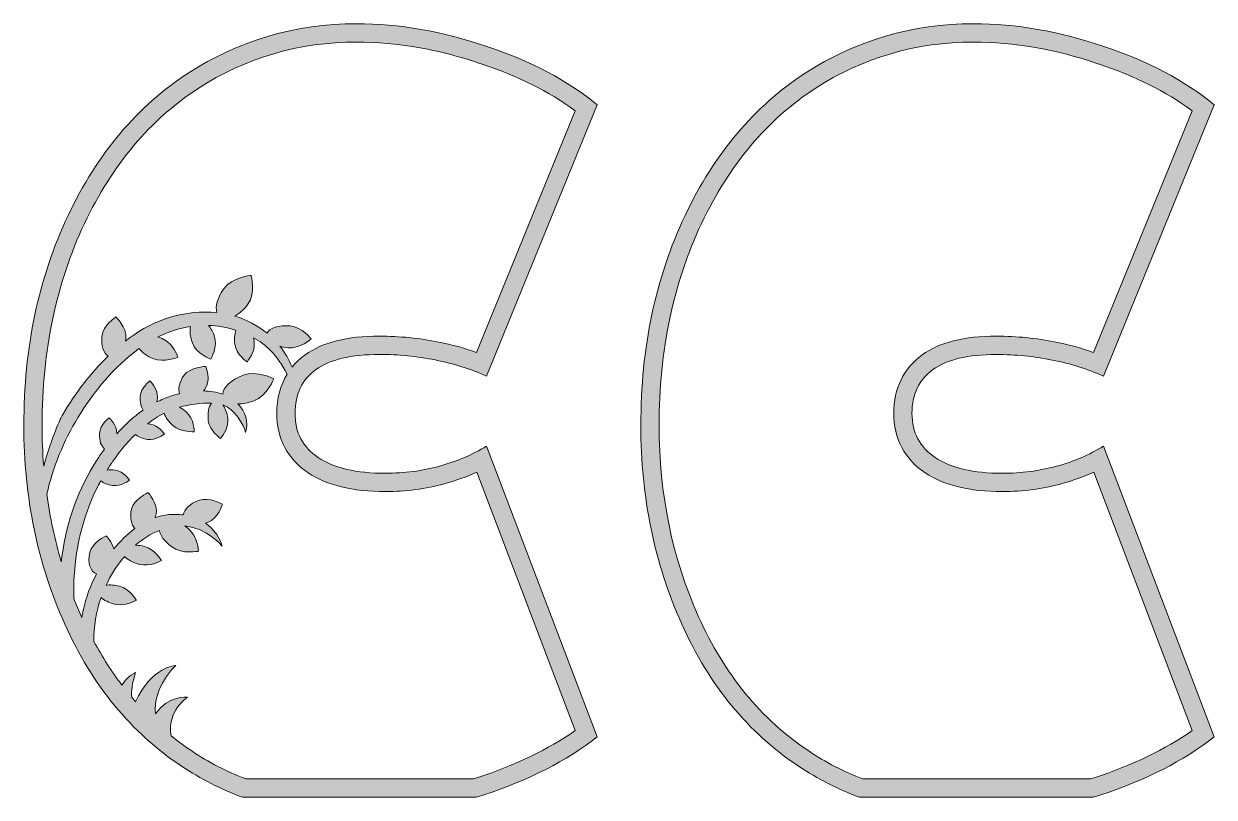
# Model space of a CAD drawing. Header units: millimetres. Extents: x 17 to 633, y 42 to 340.
# Drawn here: x 120.7 to 316.1, y 42.2 to 169.2 of the extents above; entities that cross this region are included whole.
import ezdxf

# ---------------------------------------------------------------- set-up
doc = ezdxf.new("R2010")
doc.units = ezdxf.units.MM
doc.header["$MEASUREMENT"] = 0
doc.layers.add('Layer 1', color=7, linetype='Continuous')

# ---------------------------------------------------------------- blocks, each defined once
blk = doc.blocks.new('block 5')
at = {"layer": 'Layer 1'}
h = blk.add_hatch(color=2, dxfattribs=at)
h.dxf.hatch_style = 2
edge = h.paths.add_edge_path()
edge.add_spline(control_points=[(276.62, 169.2), (266.59, 169.2), (257.38, 166.5), (248.99, 161.1), (240.68, 155.69), (234.1, 147.9), (229.26, 137.71), (224.42, 127.51), (222, 116.03), (222, 103.24), (222, 91.45), (224.25, 80.57), (228.74, 70.59), (233.24, 60.56), (239.62, 52.8), (247.89, 47.29), (251.04, 45.19), (254.38, 43.49), (257.91, 42.19), (257.91, 42.19), (296.27, 42.19), (296.27, 42.19), (296.68, 42.32), (297.09, 42.44), (297.5, 42.57), (304.87, 45), (311.08, 48.16), (316.13, 52.08), (316.13, 52.08), (297.95, 99.85), (297.95, 99.85), (295.63, 98.41), (293.07, 97.31), (290.24, 96.54), (287.41, 95.77), (284.46, 95.39), (281.37, 95.39), (276.57, 95.39), (272.9, 96.24), (270.35, 97.95), (267.8, 99.66), (266.52, 102.08), (266.52, 105.22), (266.52, 108.36), (267.67, 110.76), (269.96, 112.41), (272.25, 114.07), (275.73, 114.89), (280.4, 114.89), (283.49, 114.89), (286.54, 114.59), (289.56, 113.98), (292.58, 113.38), (295.38, 112.49), (297.95, 111.34), (297.95, 111.34), (316.13, 155.89), (316.13, 155.89), (311.25, 159.91), (305.21, 163.1), (298.01, 165.47), (290.73, 167.96), (283.6, 169.2), (276.62, 169.2), (276.62, 169.2), (276.62, 169.2), (276.62, 169.2)], knot_values=[0, 0, 0, 0, 1, 1, 1, 2, 2, 2, 3, 3, 3, 4, 4, 4, 5, 5, 5, 6, 6, 6, 7, 7, 7, 8, 8, 8, 9, 9, 9, 10, 10, 10, 11, 11, 11, 12, 12, 12, 13, 13, 13, 14, 14, 14, 15, 15, 15, 16, 16, 16, 17, 17, 17, 18, 18, 18, 19, 19, 19, 20, 20, 20, 21, 21, 21, 22, 22, 22, 22], degree=3, periodic=1)
edge = h.paths.add_edge_path()
edge.add_spline(control_points=[(276.62, 166.2), (283.24, 166.2), (290.11, 165), (297.05, 162.64), (297.05, 162.64), (297.06, 162.63), (297.06, 162.63), (297.06, 162.63), (297.07, 162.63), (297.07, 162.63), (303.05, 160.66), (308.23, 158.07), (312.5, 154.92), (312.5, 154.92), (296.3, 115.24), (296.3, 115.24), (294.35, 115.93), (292.29, 116.5), (290.15, 116.93), (286.95, 117.57), (283.67, 117.9), (280.41, 117.9), (275.04, 117.9), (271.05, 116.9), (268.21, 114.85), (265.15, 112.64), (263.53, 109.31), (263.53, 105.23), (263.53, 101.1), (265.31, 97.72), (268.68, 95.46), (271.77, 93.39), (275.91, 92.39), (281.37, 92.39), (284.71, 92.39), (287.96, 92.82), (291.03, 93.65), (292.9, 94.16), (294.68, 94.81), (296.37, 95.59), (296.37, 95.59), (312.52, 53.14), (312.52, 53.14), (308.08, 50.04), (302.73, 47.45), (296.57, 45.42), (296.32, 45.34), (296.08, 45.27), (295.84, 45.2), (295.84, 45.19), (295.83, 45.19), (295.83, 45.19), (295.83, 45.19), (258.45, 45.19), (258.45, 45.19), (255.33, 46.39), (252.33, 47.93), (249.56, 49.78), (241.81, 54.95), (235.73, 62.36), (231.48, 71.83), (227.18, 81.36), (225, 91.93), (225, 103.24), (225, 115.51), (227.35, 126.68), (231.97, 136.42), (236.55, 146.06), (242.82, 153.51), (250.61, 158.57), (258.47, 163.63), (267.22, 166.2), (276.62, 166.2)], knot_values=[0, 0, 0, 0, 0.352778, 0.352778, 0.352778, 0.705556, 0.705556, 0.705556, 1.058333, 1.058333, 1.058333, 1.411111, 1.411111, 1.411111, 1.763889, 1.763889, 1.763889, 2.116667, 2.116667, 2.116667, 2.469444, 2.469444, 2.469444, 2.822222, 2.822222, 2.822222, 3.175, 3.175, 3.175, 3.527778, 3.527778, 3.527778, 3.880556, 3.880556, 3.880556, 4.233333, 4.233333, 4.233333, 4.586111, 4.586111, 4.586111, 4.938889, 4.938889, 4.938889, 5.291667, 5.291667, 5.291667, 5.644444, 5.644444, 5.644444, 5.997222, 5.997222, 5.997222, 6.35, 6.35, 6.35, 6.702778, 6.702778, 6.702778, 7.055556, 7.055556, 7.055556, 7.408333, 7.408333, 7.408333, 7.761111, 7.761111, 7.761111, 8.113889, 8.113889, 8.113889, 8.466667, 8.466667, 8.466667, 8.466667], degree=3, periodic=0)
edge.add_line((276.62, 166.2), (276.62, 166.2))
at = {"layer": 'Layer 1', "lineweight": 0}
for points, knots in [([(276.62, 169.2), (266.59, 169.2), (257.38, 166.5), (248.99, 161.1), (240.68, 155.69), (234.1, 147.9), (229.26, 137.71), (224.42, 127.51), (222, 116.03), (222, 103.24), (222, 91.45), (224.25, 80.57), (228.74, 70.59), (233.24, 60.56), (239.62, 52.8), (247.89, 47.29), (251.04, 45.19), (254.38, 43.49), (257.91, 42.19), (257.91, 42.19), (296.27, 42.19), (296.27, 42.19), (296.68, 42.32), (297.09, 42.44), (297.5, 42.57), (304.87, 45), (311.08, 48.16), (316.13, 52.08), (316.13, 52.08), (297.95, 99.85), (297.95, 99.85), (295.63, 98.41), (293.07, 97.31), (290.24, 96.54), (287.41, 95.77), (284.46, 95.39), (281.37, 95.39), (276.57, 95.39), (272.9, 96.24), (270.35, 97.95), (267.8, 99.66), (266.52, 102.08), (266.52, 105.22), (266.52, 108.36), (267.67, 110.76), (269.96, 112.41), (272.25, 114.07), (275.73, 114.89), (280.4, 114.89), (283.49, 114.89), (286.54, 114.59), (289.56, 113.98), (292.58, 113.38), (295.38, 112.49), (297.95, 111.34), (297.95, 111.34), (316.13, 155.89), (316.13, 155.89), (311.25, 159.91), (305.21, 163.1), (298.01, 165.47), (290.73, 167.96), (283.6, 169.2), (276.62, 169.2), (276.62, 169.2), (276.62, 169.2), (276.62, 169.2)], [0, 0, 0, 0, 1, 1, 1, 2, 2, 2, 3, 3, 3, 4, 4, 4, 5, 5, 5, 6, 6, 6, 7, 7, 7, 8, 8, 8, 9, 9, 9, 10, 10, 10, 11, 11, 11, 12, 12, 12, 13, 13, 13, 14, 14, 14, 15, 15, 15, 16, 16, 16, 17, 17, 17, 18, 18, 18, 19, 19, 19, 20, 20, 20, 21, 21, 21, 22, 22, 22, 22]), ([(276.62, 166.2), (283.24, 166.2), (290.11, 165), (297.05, 162.64), (297.05, 162.64), (297.06, 162.63), (297.06, 162.63), (297.06, 162.63), (297.07, 162.63), (297.07, 162.63), (303.05, 160.66), (308.23, 158.07), (312.5, 154.92), (312.5, 154.92), (296.3, 115.24), (296.3, 115.24), (294.35, 115.93), (292.29, 116.5), (290.15, 116.93), (286.95, 117.57), (283.67, 117.9), (280.41, 117.9), (275.04, 117.9), (271.05, 116.9), (268.21, 114.85), (265.15, 112.64), (263.53, 109.31), (263.53, 105.23), (263.53, 101.1), (265.31, 97.72), (268.68, 95.46), (271.77, 93.39), (275.91, 92.39), (281.37, 92.39), (284.71, 92.39), (287.96, 92.82), (291.03, 93.65), (292.9, 94.16), (294.68, 94.81), (296.37, 95.59), (296.37, 95.59), (312.52, 53.14), (312.52, 53.14), (308.08, 50.04), (302.73, 47.45), (296.57, 45.42), (296.32, 45.34), (296.08, 45.27), (295.84, 45.2), (295.84, 45.19), (295.83, 45.19), (295.83, 45.19), (295.83, 45.19), (258.45, 45.19), (258.45, 45.19), (255.33, 46.39), (252.33, 47.93), (249.56, 49.78), (241.81, 54.95), (235.73, 62.36), (231.48, 71.83), (227.18, 81.36), (225, 91.93), (225, 103.24), (225, 115.51), (227.35, 126.68), (231.97, 136.42), (236.55, 146.06), (242.82, 153.51), (250.61, 158.57), (258.47, 163.63), (267.22, 166.2), (276.62, 166.2)], [0, 0, 0, 0, 1, 1, 1, 2, 2, 2, 3, 3, 3, 4, 4, 4, 5, 5, 5, 6, 6, 6, 7, 7, 7, 8, 8, 8, 9, 9, 9, 10, 10, 10, 11, 11, 11, 12, 12, 12, 13, 13, 13, 14, 14, 14, 15, 15, 15, 16, 16, 16, 17, 17, 17, 18, 18, 18, 19, 19, 19, 20, 20, 20, 21, 21, 21, 22, 22, 22, 23, 23, 23, 24, 24, 24, 24])]:
    blk.add_open_spline(points, degree=3, knots=knots, dxfattribs=at)
blk = doc.blocks.new('block 6')
at = {"layer": 'Layer 1'}
h = blk.add_hatch(color=1, dxfattribs=at)
h.dxf.hatch_style = 2
edge = h.paths.add_edge_path()
edge.add_spline(control_points=[(188.94, 96.55), (186.11, 95.78), (183.16, 95.39), (180.07, 95.39), (175.27, 95.39), (171.6, 96.24), (169.05, 97.95), (166.5, 99.66), (165.23, 102.08), (165.23, 105.23), (165.23, 108.37), (166.37, 110.77), (168.66, 112.42), (170.95, 114.07), (174.43, 114.9), (179.11, 114.9), (182.19, 114.9), (185.24, 114.59), (188.26, 113.99), (191.28, 113.38), (194.08, 112.5), (196.65, 111.34), (196.65, 111.34), (214.83, 155.89), (214.83, 155.89), (209.95, 159.91), (203.91, 163.11), (196.71, 165.48), (189.43, 167.96), (182.29, 169.2), (175.31, 169.2), (165.29, 169.2), (156.08, 166.5), (147.68, 161.1), (139.37, 155.69), (132.8, 147.9), (127.96, 137.71), (123.12, 127.51), (120.7, 116.03), (120.7, 103.24), (120.7, 91.45), (122.94, 80.57), (127.44, 70.59), (131.94, 60.56), (138.32, 52.8), (146.59, 47.29), (149.74, 45.19), (153.08, 43.49), (156.61, 42.19), (156.61, 42.19), (194.97, 42.19), (194.97, 42.19), (195.38, 42.32), (195.78, 42.44), (196.2, 42.57), (203.57, 45), (209.78, 48.16), (214.83, 52.08), (214.83, 52.08), (196.65, 99.85), (196.65, 99.85), (194.34, 98.42), (191.77, 97.32), (188.94, 96.55)], knot_values=[0, 0, 0, 0, 1, 1, 1, 2, 2, 2, 3, 3, 3, 4, 4, 4, 5, 5, 5, 6, 6, 6, 7, 7, 7, 8, 8, 8, 9, 9, 9, 10, 10, 10, 11, 11, 11, 12, 12, 12, 13, 13, 13, 14, 14, 14, 15, 15, 15, 16, 16, 16, 17, 17, 17, 18, 18, 18, 19, 19, 19, 20, 20, 20, 21, 21, 21, 21], degree=3, periodic=1)
edge = h.paths.add_edge_path()
edge.add_spline(control_points=[(130.67, 136.42), (135.24, 146.06), (141.52, 153.51), (149.31, 158.57), (157.17, 163.63), (165.93, 166.2), (175.32, 166.2), (181.94, 166.2), (188.81, 165), (195.75, 162.64), (195.75, 162.64), (195.76, 162.63), (195.76, 162.63), (195.76, 162.63), (195.77, 162.63), (195.77, 162.63), (201.75, 160.66), (206.93, 158.07), (211.2, 154.92), (211.2, 154.92), (195, 115.24), (195, 115.24), (193.05, 115.93), (190.99, 116.5), (188.85, 116.93), (185.65, 117.57), (182.37, 117.9), (179.11, 117.9), (173.74, 117.9), (169.75, 116.9), (166.91, 114.85), (166.08, 114.25), (165.35, 113.56), (164.74, 112.8), (164.25, 114.04), (163.57, 115.2), (162.73, 116.25), (163.13, 116.13), (163.57, 116.05), (164.03, 116), (166.04, 115.8), (167.87, 117.44), (167.87, 117.44), (167.87, 117.44), (166.44, 119.39), (164.42, 119.59), (162.56, 119.77), (160.95, 119.24), (160.63, 118.37), (159.11, 119.63), (157.31, 120.6), (155.36, 121.18), (156.1, 121.6), (156.85, 122.27), (157.48, 123.13), (158.86, 125.05), (158.01, 127.89), (158.01, 127.89), (158.01, 127.89), (154.9, 127.6), (153.51, 125.68), (152.5, 124.27), (152.1, 122.75), (152.4, 121.76), (147.26, 122.32), (142.08, 120.61), (138.02, 117.59), (137.81, 117.43), (137.61, 117.26), (137.4, 117.1), (137.42, 117.24), (137.45, 117.39), (137.46, 117.53), (137.64, 119.38), (135.81, 121.05), (135.81, 121.05), (135.81, 121.05), (133.69, 119.72), (133.51, 117.87), (133.37, 116.41), (133.81, 115.13), (134.53, 114.6), (131.6, 111.77), (129.11, 108.48), (127.12, 105.05), (126.97, 104.79), (126.83, 104.52), (126.68, 104.26), (125.6, 101.77), (124.69, 99.19), (123.96, 96.57), (123.79, 98.76), (123.69, 100.99), (123.69, 103.24), (123.7, 115.52), (126.04, 126.68), (130.67, 136.42)], knot_values=[0, 0, 0, 0, 1, 1, 1, 2, 2, 2, 3, 3, 3, 4, 4, 4, 5, 5, 5, 6, 6, 6, 7, 7, 7, 8, 8, 8, 9, 9, 9, 10, 10, 10, 11, 11, 11, 12, 12, 12, 13, 13, 13, 14, 14, 14, 15, 15, 15, 16, 16, 16, 17, 17, 17, 18, 18, 18, 19, 19, 19, 20, 20, 20, 21, 21, 21, 22, 22, 22, 23, 23, 23, 24, 24, 24, 25, 25, 25, 26, 26, 26, 27, 27, 27, 28, 28, 28, 29, 29, 29, 30, 30, 30, 31, 31, 31, 32, 32, 32, 32], degree=3, periodic=1)
edge = h.paths.add_edge_path()
edge.add_spline(control_points=[(195.26, 45.43), (195.02, 45.35), (194.78, 45.28), (194.54, 45.2), (194.53, 45.2), (194.53, 45.2), (194.52, 45.19), (194.52, 45.19), (157.15, 45.19), (157.15, 45.19), (154.03, 46.39), (151.03, 47.93), (148.26, 49.78), (147.1, 50.56), (145.98, 51.39), (144.89, 52.26), (144.11, 56.35), (147.58, 58.6), (147.58, 58.6), (147.58, 58.6), (144.3, 58.94), (142.34, 55.86), (141.8, 60.23), (145.67, 63.83), (145.67, 63.83), (145.67, 63.83), (141.57, 63.67), (139.06, 57.83), (138.85, 58.08), (138.63, 58.33), (138.42, 58.59), (138.35, 59.56), (138.43, 60.9), (139.06, 62.65), (138.02, 62.16), (137.3, 61.39), (136.81, 60.59), (135.12, 62.8), (133.58, 65.2), (132.19, 67.77), (132.18, 70.21), (132.57, 72.65), (133.37, 74.96), (133.87, 74.53), (134.64, 74.14), (135.56, 73.9), (137.32, 73.45), (139.17, 74.55), (139.17, 74.55), (139.17, 74.55), (138.17, 76.38), (136.4, 76.84), (135.6, 77.04), (134.84, 77.09), (134.21, 77.01), (134.93, 78.54), (135.83, 79.99), (136.92, 81.34), (137.02, 81.46), (137.13, 81.59), (137.24, 81.72), (137.71, 81.2), (138.59, 80.71), (139.66, 80.43), (141.43, 79.97), (143.28, 81.07), (143.28, 81.07), (143.28, 81.07), (142.27, 82.91), (140.51, 83.36), (140, 83.49), (139.51, 83.56), (139.06, 83.57), (140.21, 84.57), (141.52, 85.44), (142.95, 86.01), (143.11, 85.16), (143.85, 84.12), (144.99, 83.29), (146.7, 82.03), (149.38, 82.58), (149.38, 82.58), (149.38, 82.58), (149.28, 85.17), (147.57, 86.42), (147.42, 86.53), (147.26, 86.64), (147.11, 86.73), (150.87, 86.4), (153.25, 83.42), (153.25, 83.42), (153.25, 83.42), (152.75, 85.66), (150.54, 87.2), (150.65, 87.23), (150.77, 87.27), (150.88, 87.31), (152.63, 87.96), (153.31, 90.29), (153.31, 90.29), (153.31, 90.29), (151.15, 91.57), (149.39, 90.93), (147.96, 90.4), (146.97, 89.43), (146.88, 88.54), (146.16, 88.63), (145.38, 88.65), (144.5, 88.59), (143.72, 88.53), (142.96, 88.36), (142.24, 88.11), (142.3, 88.28), (142.35, 88.46), (142.4, 88.64), (142.8, 90.38), (141.11, 92.2), (141.11, 92.2), (141.11, 92.2), (138.78, 91.2), (138.38, 89.47), (138.08, 88.16), (138.33, 86.94), (138.94, 86.31), (137.63, 85.34), (136.47, 84.16), (135.46, 82.98), (135.12, 84.16), (134.25, 85.11), (134.25, 85.11), (134.25, 85.11), (131.91, 84.11), (131.52, 82.37), (131.13, 80.72), (131.64, 79.2), (132.64, 78.86), (131.65, 76.98), (130.9, 74.97), (130.46, 72.92), (130.37, 72.52), (130.3, 72.11), (130.23, 71.71), (130.22, 71.75), (130.2, 71.79), (130.18, 71.83), (129.73, 72.84), (129.3, 73.86), (128.89, 74.89), (128.85, 77.36), (129.01, 79.82), (129.37, 82.24), (129.99, 86.38), (131.3, 90.45), (133.34, 94.16), (133.76, 93.79), (134.45, 93.49), (135.28, 93.37), (136.69, 93.17), (138.05, 94.26), (138.05, 94.26), (138.05, 94.26), (137.1, 95.68), (135.69, 95.89), (135.21, 95.96), (134.76, 95.95), (134.36, 95.9), (134.44, 96.03), (134.52, 96.17), (134.61, 96.3), (135.85, 98.2), (137.31, 100.11), (139.01, 101.78), (139.42, 101.39), (140.15, 101.07), (141.01, 100.95), (142.42, 100.74), (143.77, 101.83), (143.77, 101.83), (143.77, 101.83), (142.83, 103.25), (141.42, 103.46), (141.27, 103.48), (141.13, 103.49), (140.99, 103.5), (141.85, 104.16), (142.76, 104.75), (143.73, 105.24), (143.94, 104.62), (144.44, 103.89), (145.16, 103.25), (146.5, 102.07), (148.68, 102.22), (148.68, 102.22), (148.68, 102.22), (148.7, 104.29), (147.37, 105.47), (147.01, 105.78), (146.64, 106.05), (146.27, 106.25), (147.81, 106.68), (149.79, 106.96), (151.5, 106.88), (151.05, 106.31), (150.83, 105.22), (150.99, 104.01), (151.21, 102.3), (152.99, 101.1), (152.99, 101.1), (152.99, 101.1), (154.4, 102.68), (154.18, 104.39), (154.06, 105.29), (153.76, 106.07), (153.37, 106.6), (153.41, 106.59), (153.44, 106.58), (153.48, 106.57), (155.24, 106.02), (156.93, 103.19), (157.11, 102.1), (157.6, 103.77), (157.08, 105.5), (155.86, 106.78), (156.65, 106.78), (157.54, 106.93), (158.45, 107.27), (160.74, 108.11), (161.73, 110.9), (161.73, 110.9), (161.73, 110.9), (159.01, 112.33), (156.71, 111.49), (154.74, 110.77), (153.38, 109.46), (153.35, 108.37), (152.35, 108.72), (151.28, 108.89), (150.2, 108.91), (150.28, 109.01), (150.36, 109.11), (150.43, 109.21), (151.47, 110.65), (150.59, 112.93), (150.59, 112.93), (150.59, 112.93), (148.02, 112.87), (146.98, 111.43), (146.23, 110.39), (145.99, 109.25), (146.27, 108.45), (145.76, 108.33), (145.26, 108.19), (144.77, 108.03), (144, 107.78), (143.26, 107.46), (142.54, 107.1), (142.59, 107.33), (142.63, 107.58), (142.64, 107.84), (142.73, 109.3), (141.38, 110.55), (141.38, 110.55), (141.38, 110.55), (139.89, 109.45), (139.8, 107.99), (139.75, 107.08), (139.95, 106.26), (140.3, 105.77), (138.7, 104.66), (137.26, 103.31), (135.97, 101.86), (136, 103.29), (134.7, 104.5), (134.7, 104.5), (134.7, 104.5), (133.21, 103.39), (133.13, 101.93), (133.06, 100.76), (133.41, 99.75), (133.96, 99.37), (133.51, 98.77), (133.09, 98.16), (132.69, 97.55), (129.58, 92.82), (127.74, 87.46), (126.98, 81.96), (126.93, 81.59), (126.89, 81.22), (126.84, 80.85), (125.78, 84.44), (125, 88.14), (124.47, 91.95), (125.48, 96.37), (127.23, 100.67), (129.61, 104.59), (132.18, 108.81), (135.52, 112.83), (139.6, 115.86), (140.05, 115.26), (140.85, 114.65), (141.86, 114.23), (143.71, 113.44), (145.99, 114.46), (145.99, 114.46), (145.99, 114.46), (145.27, 116.73), (143.42, 117.52), (143.18, 117.62), (142.93, 117.71), (142.69, 117.78), (144.38, 118.61), (146.21, 119.2), (148.08, 119.48), (147.92, 118.76), (148, 117.79), (148.37, 116.79), (149.04, 114.98), (151.38, 114.12), (151.38, 114.12), (151.38, 114.12), (152.64, 116.18), (151.97, 117.98), (151.73, 118.64), (151.4, 119.21), (151.02, 119.66), (152.51, 119.62), (154, 119.37), (155.43, 118.87), (155.46, 118.86), (155.49, 118.85), (155.52, 118.84), (155.3, 118.24), (155.22, 117.45), (155.34, 116.59), (155.56, 114.88), (157.34, 113.67), (157.34, 113.67), (157.34, 113.67), (158.75, 115.25), (158.53, 116.96), (158.5, 117.2), (158.45, 117.42), (158.4, 117.64), (160.51, 116.53), (162.15, 114.92), (163.94, 111.68), (162.82, 109.85), (162.23, 107.67), (162.23, 105.23), (162.23, 101.1), (164.01, 97.72), (167.39, 95.46), (170.47, 93.39), (174.62, 92.39), (180.08, 92.39), (183.42, 92.39), (186.67, 92.82), (189.73, 93.65), (191.6, 94.16), (193.39, 94.81), (195.07, 95.59), (195.07, 95.59), (211.23, 53.14), (211.23, 53.14), (206.78, 50.05), (201.43, 47.46), (195.26, 45.43)], knot_values=[0, 0, 0, 0, 1, 1, 1, 2, 2, 2, 3, 3, 3, 4, 4, 4, 5, 5, 5, 6, 6, 6, 7, 7, 7, 8, 8, 8, 9, 9, 9, 10, 10, 10, 11, 11, 11, 12, 12, 12, 13, 13, 13, 14, 14, 14, 15, 15, 15, 16, 16, 16, 17, 17, 17, 18, 18, 18, 19, 19, 19, 20, 20, 20, 21, 21, 21, 22, 22, 22, 23, 23, 23, 24, 24, 24, 25, 25, 25, 26, 26, 26, 27, 27, 27, 28, 28, 28, 29, 29, 29, 30, 30, 30, 31, 31, 31, 32, 32, 32, 33, 33, 33, 34, 34, 34, 35, 35, 35, 36, 36, 36, 37, 37, 37, 38, 38, 38, 39, 39, 39, 40, 40, 40, 41, 41, 41, 42, 42, 42, 43, 43, 43, 44, 44, 44, 45, 45, 45, 46, 46, 46, 47, 47, 47, 48, 48, 48, 49, 49, 49, 50, 50, 50, 51, 51, 51, 52, 52, 52, 53, 53, 53, 54, 54, 54, 55, 55, 55, 56, 56, 56, 57, 57, 57, 58, 58, 58, 59, 59, 59, 60, 60, 60, 61, 61, 61, 62, 62, 62, 63, 63, 63, 64, 64, 64, 65, 65, 65, 66, 66, 66, 67, 67, 67, 68, 68, 68, 69, 69, 69, 70, 70, 70, 71, 71, 71, 72, 72, 72, 73, 73, 73, 74, 74, 74, 75, 75, 75, 76, 76, 76, 77, 77, 77, 78, 78, 78, 79, 79, 79, 80, 80, 80, 81, 81, 81, 82, 82, 82, 83, 83, 83, 84, 84, 84, 85, 85, 85, 86, 86, 86, 87, 87, 87, 88, 88, 88, 89, 89, 89, 90, 90, 90, 91, 91, 91, 92, 92, 92, 93, 93, 93, 94, 94, 94, 95, 95, 95, 96, 96, 96, 97, 97, 97, 98, 98, 98, 99, 99, 99, 100, 100, 100, 101, 101, 101, 102, 102, 102, 103, 103, 103, 104, 104, 104, 105, 105, 105, 106, 106, 106, 107, 107, 107, 108, 108, 108, 109, 109, 109, 110, 110, 110, 111, 111, 111, 112, 112, 112, 113, 113, 113, 114, 114, 114, 115, 115, 115, 116, 116, 116, 117, 117, 117, 118, 118, 118, 119, 119, 119, 120, 120, 120, 121, 121, 121, 122, 122, 122, 122], degree=3, periodic=1)
at = {"layer": 'Layer 1', "lineweight": 0}
for points, knots in [([(188.94, 96.55), (186.11, 95.78), (183.16, 95.39), (180.07, 95.39), (175.27, 95.39), (171.6, 96.24), (169.05, 97.95), (166.5, 99.66), (165.23, 102.08), (165.23, 105.23), (165.23, 108.37), (166.37, 110.77), (168.66, 112.42), (170.95, 114.07), (174.43, 114.9), (179.11, 114.9), (182.19, 114.9), (185.24, 114.59), (188.26, 113.99), (191.28, 113.38), (194.08, 112.5), (196.65, 111.34), (196.65, 111.34), (214.83, 155.89), (214.83, 155.89), (209.95, 159.91), (203.91, 163.11), (196.71, 165.48), (189.43, 167.96), (182.29, 169.2), (175.31, 169.2), (165.29, 169.2), (156.08, 166.5), (147.68, 161.1), (139.37, 155.69), (132.8, 147.9), (127.96, 137.71), (123.12, 127.51), (120.7, 116.03), (120.7, 103.24), (120.7, 91.45), (122.94, 80.57), (127.44, 70.59), (131.94, 60.56), (138.32, 52.8), (146.59, 47.29), (149.74, 45.19), (153.08, 43.49), (156.61, 42.19), (156.61, 42.19), (194.97, 42.19), (194.97, 42.19), (195.38, 42.32), (195.78, 42.44), (196.2, 42.57), (203.57, 45), (209.78, 48.16), (214.83, 52.08), (214.83, 52.08), (196.65, 99.85), (196.65, 99.85), (194.34, 98.42), (191.77, 97.32), (188.94, 96.55)], [0, 0, 0, 0, 1, 1, 1, 2, 2, 2, 3, 3, 3, 4, 4, 4, 5, 5, 5, 6, 6, 6, 7, 7, 7, 8, 8, 8, 9, 9, 9, 10, 10, 10, 11, 11, 11, 12, 12, 12, 13, 13, 13, 14, 14, 14, 15, 15, 15, 16, 16, 16, 17, 17, 17, 18, 18, 18, 19, 19, 19, 20, 20, 20, 21, 21, 21, 21]), ([(130.67, 136.42), (135.24, 146.06), (141.52, 153.51), (149.31, 158.57), (157.17, 163.63), (165.93, 166.2), (175.32, 166.2), (181.94, 166.2), (188.81, 165), (195.75, 162.64), (195.75, 162.64), (195.76, 162.63), (195.76, 162.63), (195.76, 162.63), (195.77, 162.63), (195.77, 162.63), (201.75, 160.66), (206.93, 158.07), (211.2, 154.92), (211.2, 154.92), (195, 115.24), (195, 115.24), (193.05, 115.93), (190.99, 116.5), (188.85, 116.93), (185.65, 117.57), (182.37, 117.9), (179.11, 117.9), (173.74, 117.9), (169.75, 116.9), (166.91, 114.85), (166.08, 114.25), (165.35, 113.56), (164.74, 112.8), (164.25, 114.04), (163.57, 115.2), (162.73, 116.25), (163.13, 116.13), (163.57, 116.05), (164.03, 116), (166.04, 115.8), (167.87, 117.44), (167.87, 117.44), (167.87, 117.44), (166.44, 119.39), (164.42, 119.59), (162.56, 119.77), (160.95, 119.24), (160.63, 118.37), (159.11, 119.63), (157.31, 120.6), (155.36, 121.18), (156.1, 121.6), (156.85, 122.27), (157.48, 123.13), (158.86, 125.05), (158.01, 127.89), (158.01, 127.89), (158.01, 127.89), (154.9, 127.6), (153.51, 125.68), (152.5, 124.27), (152.1, 122.75), (152.4, 121.76), (147.26, 122.32), (142.08, 120.61), (138.02, 117.59), (137.81, 117.43), (137.61, 117.26), (137.4, 117.1), (137.42, 117.24), (137.45, 117.39), (137.46, 117.53), (137.64, 119.38), (135.81, 121.05), (135.81, 121.05), (135.81, 121.05), (133.69, 119.72), (133.51, 117.87), (133.37, 116.41), (133.81, 115.13), (134.53, 114.6), (131.6, 111.77), (129.11, 108.48), (127.12, 105.05), (126.97, 104.79), (126.83, 104.52), (126.68, 104.26), (125.6, 101.77), (124.69, 99.19), (123.96, 96.57), (123.79, 98.76), (123.69, 100.99), (123.69, 103.24), (123.7, 115.52), (126.04, 126.68), (130.67, 136.42)], [0, 0, 0, 0, 1, 1, 1, 2, 2, 2, 3, 3, 3, 4, 4, 4, 5, 5, 5, 6, 6, 6, 7, 7, 7, 8, 8, 8, 9, 9, 9, 10, 10, 10, 11, 11, 11, 12, 12, 12, 13, 13, 13, 14, 14, 14, 15, 15, 15, 16, 16, 16, 17, 17, 17, 18, 18, 18, 19, 19, 19, 20, 20, 20, 21, 21, 21, 22, 22, 22, 23, 23, 23, 24, 24, 24, 25, 25, 25, 26, 26, 26, 27, 27, 27, 28, 28, 28, 29, 29, 29, 30, 30, 30, 31, 31, 31, 32, 32, 32, 32]), ([(195.26, 45.43), (195.02, 45.35), (194.78, 45.28), (194.54, 45.2), (194.53, 45.2), (194.53, 45.2), (194.52, 45.19), (194.52, 45.19), (157.15, 45.19), (157.15, 45.19), (154.03, 46.39), (151.03, 47.93), (148.26, 49.78), (147.1, 50.56), (145.98, 51.39), (144.89, 52.26), (144.11, 56.35), (147.58, 58.6), (147.58, 58.6), (147.58, 58.6), (144.3, 58.94), (142.34, 55.86), (141.8, 60.23), (145.67, 63.83), (145.67, 63.83), (145.67, 63.83), (141.57, 63.67), (139.06, 57.83), (138.85, 58.08), (138.63, 58.33), (138.42, 58.59), (138.35, 59.56), (138.43, 60.9), (139.06, 62.65), (138.02, 62.16), (137.3, 61.39), (136.81, 60.59), (135.12, 62.8), (133.58, 65.2), (132.19, 67.77), (132.18, 70.21), (132.57, 72.65), (133.37, 74.96), (133.87, 74.53), (134.64, 74.14), (135.56, 73.9), (137.32, 73.45), (139.17, 74.55), (139.17, 74.55), (139.17, 74.55), (138.17, 76.38), (136.4, 76.84), (135.6, 77.04), (134.84, 77.09), (134.21, 77.01), (134.93, 78.54), (135.83, 79.99), (136.92, 81.34), (137.02, 81.46), (137.13, 81.59), (137.24, 81.72), (137.71, 81.2), (138.59, 80.71), (139.66, 80.43), (141.43, 79.97), (143.28, 81.07), (143.28, 81.07), (143.28, 81.07), (142.27, 82.91), (140.51, 83.36), (140, 83.49), (139.51, 83.56), (139.06, 83.57), (140.21, 84.57), (141.52, 85.44), (142.95, 86.01), (143.11, 85.16), (143.85, 84.12), (144.99, 83.29), (146.7, 82.03), (149.38, 82.58), (149.38, 82.58), (149.38, 82.58), (149.28, 85.17), (147.57, 86.42), (147.42, 86.53), (147.26, 86.64), (147.11, 86.73), (150.87, 86.4), (153.25, 83.42), (153.25, 83.42), (153.25, 83.42), (152.75, 85.66), (150.54, 87.2), (150.65, 87.23), (150.77, 87.27), (150.88, 87.31), (152.63, 87.96), (153.31, 90.29), (153.31, 90.29), (153.31, 90.29), (151.15, 91.57), (149.39, 90.93), (147.96, 90.4), (146.97, 89.43), (146.88, 88.54), (146.16, 88.63), (145.38, 88.65), (144.5, 88.59), (143.72, 88.53), (142.96, 88.36), (142.24, 88.11), (142.3, 88.28), (142.35, 88.46), (142.4, 88.64), (142.8, 90.38), (141.11, 92.2), (141.11, 92.2), (141.11, 92.2), (138.78, 91.2), (138.38, 89.47), (138.08, 88.16), (138.33, 86.94), (138.94, 86.31), (137.63, 85.34), (136.47, 84.16), (135.46, 82.98), (135.12, 84.16), (134.25, 85.11), (134.25, 85.11), (134.25, 85.11), (131.91, 84.11), (131.52, 82.37), (131.13, 80.72), (131.64, 79.2), (132.64, 78.86), (131.65, 76.98), (130.9, 74.97), (130.46, 72.92), (130.37, 72.52), (130.3, 72.11), (130.23, 71.71), (130.22, 71.75), (130.2, 71.79), (130.18, 71.83), (129.73, 72.84), (129.3, 73.86), (128.89, 74.89), (128.85, 77.36), (129.01, 79.82), (129.37, 82.24), (129.99, 86.38), (131.3, 90.45), (133.34, 94.16), (133.76, 93.79), (134.45, 93.49), (135.28, 93.37), (136.69, 93.17), (138.05, 94.26), (138.05, 94.26), (138.05, 94.26), (137.1, 95.68), (135.69, 95.89), (135.21, 95.96), (134.76, 95.95), (134.36, 95.9), (134.44, 96.03), (134.52, 96.17), (134.61, 96.3), (135.85, 98.2), (137.31, 100.11), (139.01, 101.78), (139.42, 101.39), (140.15, 101.07), (141.01, 100.95), (142.42, 100.74), (143.77, 101.83), (143.77, 101.83), (143.77, 101.83), (142.83, 103.25), (141.42, 103.46), (141.27, 103.48), (141.13, 103.49), (140.99, 103.5), (141.85, 104.16), (142.76, 104.75), (143.73, 105.24), (143.94, 104.62), (144.44, 103.89), (145.16, 103.25), (146.5, 102.07), (148.68, 102.22), (148.68, 102.22), (148.68, 102.22), (148.7, 104.29), (147.37, 105.47), (147.01, 105.78), (146.64, 106.05), (146.27, 106.25), (147.81, 106.68), (149.79, 106.96), (151.5, 106.88), (151.05, 106.31), (150.83, 105.22), (150.99, 104.01), (151.21, 102.3), (152.99, 101.1), (152.99, 101.1), (152.99, 101.1), (154.4, 102.68), (154.18, 104.39), (154.06, 105.29), (153.76, 106.07), (153.37, 106.6), (153.41, 106.59), (153.44, 106.58), (153.48, 106.57), (155.24, 106.02), (156.93, 103.19), (157.11, 102.1), (157.6, 103.77), (157.08, 105.5), (155.86, 106.78), (156.65, 106.78), (157.54, 106.93), (158.45, 107.27), (160.74, 108.11), (161.73, 110.9), (161.73, 110.9), (161.73, 110.9), (159.01, 112.33), (156.71, 111.49), (154.74, 110.77), (153.38, 109.46), (153.35, 108.37), (152.35, 108.72), (151.28, 108.89), (150.2, 108.91), (150.28, 109.01), (150.36, 109.11), (150.43, 109.21), (151.47, 110.65), (150.59, 112.93), (150.59, 112.93), (150.59, 112.93), (148.02, 112.87), (146.98, 111.43), (146.23, 110.39), (145.99, 109.25), (146.27, 108.45), (145.76, 108.33), (145.26, 108.19), (144.77, 108.03), (144, 107.78), (143.26, 107.46), (142.54, 107.1), (142.59, 107.33), (142.63, 107.58), (142.64, 107.84), (142.73, 109.3), (141.38, 110.55), (141.38, 110.55), (141.38, 110.55), (139.89, 109.45), (139.8, 107.99), (139.75, 107.08), (139.95, 106.26), (140.3, 105.77), (138.7, 104.66), (137.26, 103.31), (135.97, 101.86), (136, 103.29), (134.7, 104.5), (134.7, 104.5), (134.7, 104.5), (133.21, 103.39), (133.13, 101.93), (133.06, 100.76), (133.41, 99.75), (133.96, 99.37), (133.51, 98.77), (133.09, 98.16), (132.69, 97.55), (129.58, 92.82), (127.74, 87.46), (126.98, 81.96), (126.93, 81.59), (126.89, 81.22), (126.84, 80.85), (125.78, 84.44), (125, 88.14), (124.47, 91.95), (125.48, 96.37), (127.23, 100.67), (129.61, 104.59), (132.18, 108.81), (135.52, 112.83), (139.6, 115.86), (140.05, 115.26), (140.85, 114.65), (141.86, 114.23), (143.71, 113.44), (145.99, 114.46), (145.99, 114.46), (145.99, 114.46), (145.27, 116.73), (143.42, 117.52), (143.18, 117.62), (142.93, 117.71), (142.69, 117.78), (144.38, 118.61), (146.21, 119.2), (148.08, 119.48), (147.92, 118.76), (148, 117.79), (148.37, 116.79), (149.04, 114.98), (151.38, 114.12), (151.38, 114.12), (151.38, 114.12), (152.64, 116.18), (151.97, 117.98), (151.73, 118.64), (151.4, 119.21), (151.02, 119.66), (152.51, 119.62), (154, 119.37), (155.43, 118.87), (155.46, 118.86), (155.49, 118.85), (155.52, 118.84), (155.3, 118.24), (155.22, 117.45), (155.34, 116.59), (155.56, 114.88), (157.34, 113.67), (157.34, 113.67), (157.34, 113.67), (158.75, 115.25), (158.53, 116.96), (158.5, 117.2), (158.45, 117.42), (158.4, 117.64), (160.51, 116.53), (162.15, 114.92), (163.94, 111.68), (162.82, 109.85), (162.23, 107.67), (162.23, 105.23), (162.23, 101.1), (164.01, 97.72), (167.39, 95.46), (170.47, 93.39), (174.62, 92.39), (180.08, 92.39), (183.42, 92.39), (186.67, 92.82), (189.73, 93.65), (191.6, 94.16), (193.39, 94.81), (195.07, 95.59), (195.07, 95.59), (211.23, 53.14), (211.23, 53.14), (206.78, 50.05), (201.43, 47.46), (195.26, 45.43)], [0, 0, 0, 0, 1, 1, 1, 2, 2, 2, 3, 3, 3, 4, 4, 4, 5, 5, 5, 6, 6, 6, 7, 7, 7, 8, 8, 8, 9, 9, 9, 10, 10, 10, 11, 11, 11, 12, 12, 12, 13, 13, 13, 14, 14, 14, 15, 15, 15, 16, 16, 16, 17, 17, 17, 18, 18, 18, 19, 19, 19, 20, 20, 20, 21, 21, 21, 22, 22, 22, 23, 23, 23, 24, 24, 24, 25, 25, 25, 26, 26, 26, 27, 27, 27, 28, 28, 28, 29, 29, 29, 30, 30, 30, 31, 31, 31, 32, 32, 32, 33, 33, 33, 34, 34, 34, 35, 35, 35, 36, 36, 36, 37, 37, 37, 38, 38, 38, 39, 39, 39, 40, 40, 40, 41, 41, 41, 42, 42, 42, 43, 43, 43, 44, 44, 44, 45, 45, 45, 46, 46, 46, 47, 47, 47, 48, 48, 48, 49, 49, 49, 50, 50, 50, 51, 51, 51, 52, 52, 52, 53, 53, 53, 54, 54, 54, 55, 55, 55, 56, 56, 56, 57, 57, 57, 58, 58, 58, 59, 59, 59, 60, 60, 60, 61, 61, 61, 62, 62, 62, 63, 63, 63, 64, 64, 64, 65, 65, 65, 66, 66, 66, 67, 67, 67, 68, 68, 68, 69, 69, 69, 70, 70, 70, 71, 71, 71, 72, 72, 72, 73, 73, 73, 74, 74, 74, 75, 75, 75, 76, 76, 76, 77, 77, 77, 78, 78, 78, 79, 79, 79, 80, 80, 80, 81, 81, 81, 82, 82, 82, 83, 83, 83, 84, 84, 84, 85, 85, 85, 86, 86, 86, 87, 87, 87, 88, 88, 88, 89, 89, 89, 90, 90, 90, 91, 91, 91, 92, 92, 92, 93, 93, 93, 94, 94, 94, 95, 95, 95, 96, 96, 96, 97, 97, 97, 98, 98, 98, 99, 99, 99, 100, 100, 100, 101, 101, 101, 102, 102, 102, 103, 103, 103, 104, 104, 104, 105, 105, 105, 106, 106, 106, 107, 107, 107, 108, 108, 108, 109, 109, 109, 110, 110, 110, 111, 111, 111, 112, 112, 112, 113, 113, 113, 114, 114, 114, 115, 115, 115, 116, 116, 116, 117, 117, 117, 118, 118, 118, 119, 119, 119, 120, 120, 120, 121, 121, 121, 122, 122, 122, 122])]:
    blk.add_open_spline(points, degree=3, knots=knots, dxfattribs=at)

msp = doc.modelspace()

# ---------------------------------------------------------------- block references
at = {"layer": 'Layer 1'}
for name in ['block 6', 'block 5']:
    msp.add_blockref(name, (0, 0), dxfattribs=at)

doc.saveas('drawing.dxf')
